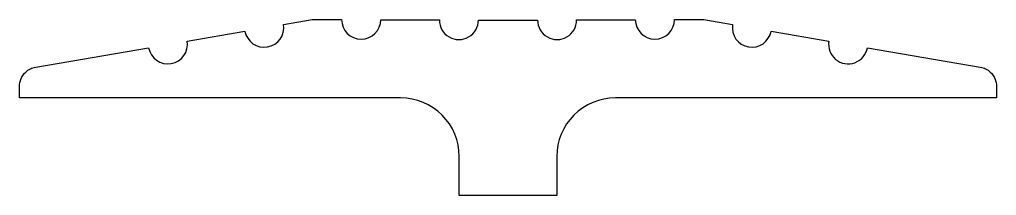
# Model space of a CAD drawing. Extents: x 1408.9 to 1458.9, y 0.2 to 9.3.
import ezdxf

# ---------------------------------------------------------------- set-up
doc = ezdxf.new("R2010")
doc.units = 0
doc.header["$LTSCALE"] = 15
doc.layers.get('0').update_dxf_attribs({"linetype": 'CONTINUOUS'})

msp = doc.modelspace()

# ---------------------------------------------------------------- linework, layer by layer
msp.add_lwpolyline([(1425.377, 9.27, 0.999617), (1427.378, 9.263), (1430.377, 9.253, 1.001457), (1432.378, 9.246), (1435.405, 9.246), (1435.405, 9.246), (1435.405, 9.246), (1435.405, 9.246), (1435.405, 9.246), (1435.405, 9.246), (1435.405, 9.246), (1435.405, 9.246), (1435.405, 9.246), (1435.405, 9.246), (1435.405, 9.246), (1435.405, 9.246), (1435.405, 9.246), (1435.405, 9.246), (1435.405, 9.246), (1435.405, 9.246), (1435.405, 9.246), (1435.405, 9.246), (1435.405, 9.246), (1435.405, 9.246), (1435.405, 9.246), (1435.405, 9.246), (1435.405, 9.246), (1435.405, 9.246), (1435.405, 9.246), (1435.405, 9.246), (1435.405, 9.246), (1435.405, 9.246), (1435.405, 9.246), (1435.405, 9.246), (1435.405, 9.246), (1435.405, 9.246, 1.007015), (1437.397, 9.253), (1440.405, 9.263, 0.997563), (1442.405, 9.268), (1443.905, 9.275), (1445.383, 9.019, 0.999205), (1447.353, 8.68), (1450.31, 8.169, 1.000151), (1452.28, 7.827), (1458.058, 6.83, -0.146604), (1458.568, 6.577, -0.210143), (1458.884, 5.839), (1458.884, 5.252), (1439.385, 5.252, 0.414214), (1436.385, 2.252), (1436.385, 0.248), (1431.395, 0.248), (1431.395, 2.252, 0.414214), (1428.395, 5.252), (1408.895, 5.252), (1408.895, 5.839, -0.210143), (1409.211, 6.577, -0.146604), (1409.721, 6.83), (1415.502, 7.828, 0.99911), (1417.472, 8.169), (1420.428, 8.68, 0.999454), (1422.399, 9.019), (1423.877, 9.275)], format="xyb", close=True)

doc.saveas('drawing.dxf')
